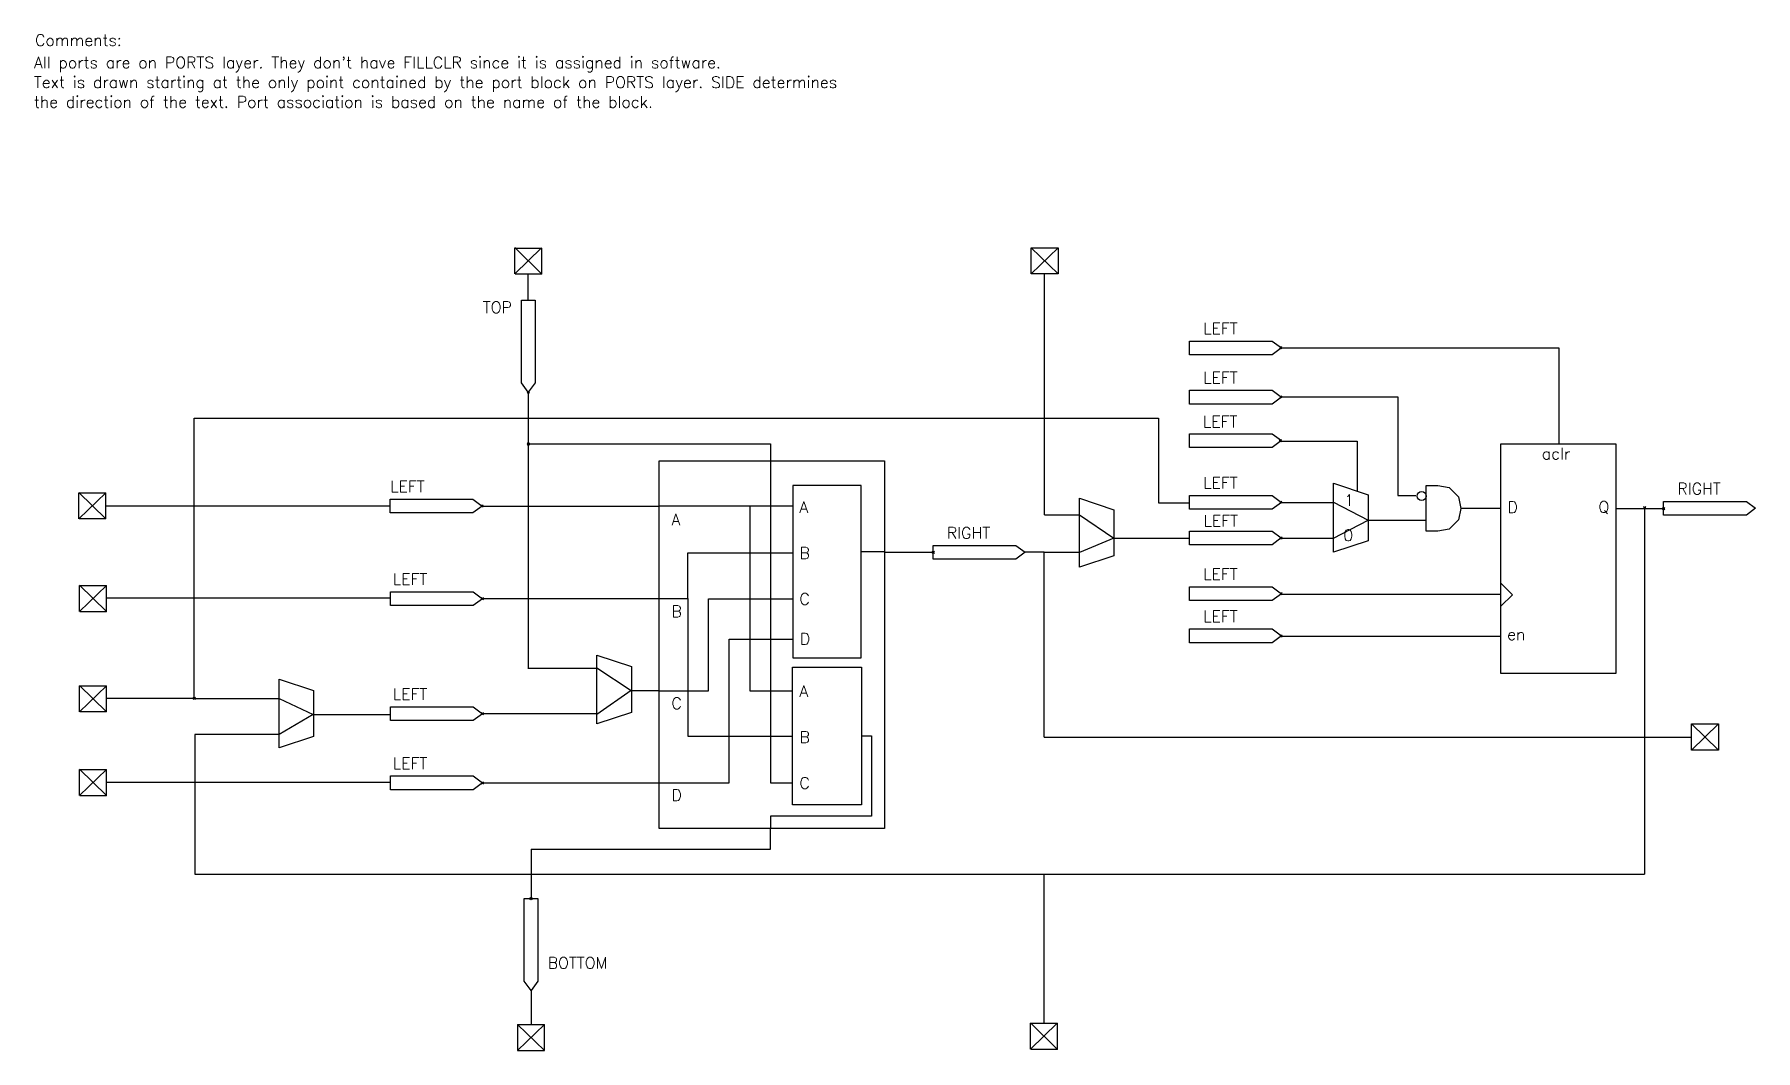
# Model space of a CAD drawing. Extents: x -14 to 1484, y -711 to 174.
import ezdxf

# ---------------------------------------------------------------- set-up
doc = ezdxf.new("R2010")
doc.units = 0
doc.header["$MEASUREMENT"] = 0
doc.header["$PDMODE"] = 35
doc.header["$PDSIZE"] = -2
for name, color, linetype in [('COMMENT', 254, 'CONTINUOUS'), ('DETAIL_HIGH', 101, 'CONTINUOUS'), ('DETAIL_MEDIUM', 182, 'CONTINUOUS'), ('PORTS', 188, 'CONTINUOUS')]:
    doc.layers.add(name, color=color, linetype=linetype)
doc.styles.add('SIMPLEX', font='simplex')
doc.styles.get("Standard").update_dxf_attribs({"font": 'txt.shx'})

# ---------------------------------------------------------------- blocks, each defined once
blk = doc.blocks.new('LE_CYCII_COMBOUT_WIRE_0')
at = {"layer": 'DETAIL_MEDIUM', "linetype": 'CONTINUOUS'}
blk.add_line((552.692039, -223.85961), (594.593341, -223.85961), dxfattribs=at)
blk = doc.blocks.new('LE_CYCII_POINT_2')
at = {"layer": 'DETAIL_MEDIUM', "linetype": 'CONTINUOUS'}
blk.add_point((1214.154008, -184.716521), dxfattribs=at)
blk = doc.blocks.new('LE_CYCII_REGOUT_WIRE_0')
at = {"layer": 'DETAIL_MEDIUM', "linetype": 'CONTINUOUS'}
blk.add_line((1189.082717, -185.279038), (1214.180263, -185.279038), dxfattribs=at)
blk = doc.blocks.new('LE_CYCII_REGOUT_WIRE_1')
at = {"layer": 'DETAIL_MEDIUM', "linetype": 'CONTINUOUS'}
blk.add_line((1214.180263, -185.279038), (1230.650528, -185.279038), dxfattribs=at)
blk = doc.blocks.new('LE_CYCII_REGISTER_INSIDES')
at = {"layer": 'DETAIL_HIGH'}
for s, p in [('aclr', (1124.676459, -142.540349)), ('D', (1094.830929, -189.162141)), ('Q', (1173.946106, -188.948126)), ('en', (1094.475676, -299.859414))]:
    blk.add_text(s, height=10, dxfattribs=at).set_placement(p)
blk = doc.blocks.new('LE_CYCII_REGISTER')
at = {"layer": 'DETAIL_MEDIUM'}
for p, q in [((1089.118362, -250.405523), (1099.118362, -260.405523)), ((1099.118362, -260.405523), (1089.118362, -270.405523))]:
    blk.add_line(p, q, dxfattribs=at)
blk.add_lwpolyline([(1089.118362, -129.032805), (1189.118362, -129.032805), (1189.118362, -329.032805), (1089.118362, -329.032805)], close=True, dxfattribs=at)
at = {"layer": 'DETAIL_HIGH'}
blk.add_blockref('LE_CYCII_REGISTER_INSIDES', (0, 0), dxfattribs=at)
blk = doc.blocks.new('LE_CYCII_ENABLE_PORT')
at = {"layer": 'PORTS', "linetype": 'CONTINUOUS'}
blk.add_lwpolyline([(897.980398, -296.178787), (889.980398, -302.178787), (817.980398, -302.178787), (817.980398, -290.178787), (889.980398, -290.178787), (897.980398, -296.178787)], close=True, dxfattribs=at)
blk.add_point((897.796604, -296.215419), dxfattribs=at)
at = {"layer": 'PORTS', "linetype": 'CONTINUOUS', "style": 'SIMPLEX'}
blk.add_attdef('SIDE', (829.980398, -284.178787), '', height=10, dxfattribs=at)
blk = doc.blocks.new('LE_CYCII_ENABLE_WIRE')
at = {"layer": 'DETAIL_MEDIUM', "linetype": 'CONTINUOUS'}
blk.add_line((897.327869, -296.439828), (1089.219524, -296.439828), dxfattribs=at)
blk = doc.blocks.new('LE_CYCII_CLOCK_PORT')
at = {"layer": 'PORTS', "linetype": 'CONTINUOUS'}
blk.add_lwpolyline([(897.980398, -259.578199), (889.980398, -265.578199), (817.980398, -265.578199), (817.980398, -253.578199), (889.980398, -253.578199), (897.980398, -259.578199)], close=True, dxfattribs=at)
blk.add_point((897.796604, -259.61483), dxfattribs=at)
at = {"layer": 'PORTS', "linetype": 'CONTINUOUS', "style": 'SIMPLEX'}
blk.add_attdef('SIDE', (829.980398, -247.578199), '', height=10, dxfattribs=at)
blk = doc.blocks.new('LE_CYCII_CLOCK_WIRE')
at = {"layer": 'DETAIL_MEDIUM', "linetype": 'CONTINUOUS'}
blk.add_line((897.327869, -259.83924), (1089.219524, -259.83924), dxfattribs=at)
blk = doc.blocks.new('LE_CYCII_DATAIN_WIRE')
at = {"layer": 'DETAIL_MEDIUM', "linetype": 'CONTINUOUS'}
blk.add_line((898.051444, -211.256193), (943.44452, -211.256193), dxfattribs=at)
blk = doc.blocks.new('LE_CYCII_SCLR_PORT')
at = {"layer": 'PORTS', "linetype": 'CONTINUOUS'}
blk.add_lwpolyline([(897.980398, -88.45705), (889.980398, -94.45705), (817.980398, -94.45705), (817.980398, -82.45705), (889.980398, -82.45705), (897.980398, -88.45705)], close=True, dxfattribs=at)
blk.add_point((897.535171, -88.114931), dxfattribs=at)
at = {"layer": 'PORTS', "linetype": 'CONTINUOUS', "style": 'SIMPLEX'}
blk.add_attdef('SIDE', (829.980398, -76.45705), '', height=10, dxfattribs=at)
blk = doc.blocks.new('LE_CYCII_SCLR_WIRE')
at = {"layer": 'DETAIL_MEDIUM', "linetype": 'CONTINUOUS'}
for p, q in [((897.433977, -88.214577), (999.392758, -88.214577)), ((999.392758, -88.214577), (999.392758, -173.964527)), ((999.392758, -173.964527), (1015.078724, -173.964527))]:
    blk.add_line(p, q, dxfattribs=at)
blk = doc.blocks.new('LE_CYCII_SCLR_NAND_GATE')
at = {"layer": 'DETAIL_MEDIUM', "linetype": 'CONTINUOUS'}
blk.add_line((1054.836561, -184.957445), (1089.345687, -184.957445), dxfattribs=at)
at = {"layer": 'DETAIL_MEDIUM'}
blk.add_lwpolyline([(1024.133618, -165.201899), (1034.133618, -165.201899), (1044.133618, -167.201899), (1052.133618, -175.201899), (1054.133618, -185.201899), (1052.133618, -195.201899), (1044.133618, -203.201899), (1034.133618, -205.201899), (1024.133618, -205.201899), (1024.133618, -165.201899)], close=True, dxfattribs=at)
at = {"layer": 'DETAIL_MEDIUM', "linetype": 'CONTINUOUS'}
blk.add_circle((1020.091429, -174.477579), 3.90254, dxfattribs=at)
blk = doc.blocks.new('LE_CYCII_ACLR_PORT')
at = {"layer": 'PORTS', "linetype": 'CONTINUOUS'}
blk.add_lwpolyline([(897.980398, -45.582075), (889.980398, -51.582075), (817.980398, -51.582075), (817.980398, -39.582075), (889.980398, -39.582075), (897.980398, -45.582075)], close=True, dxfattribs=at)
blk.add_point((897.535171, -45.239957), dxfattribs=at)
at = {"layer": 'PORTS', "linetype": 'CONTINUOUS', "style": 'SIMPLEX'}
blk.add_attdef('SIDE', (829.980398, -33.582075), '', height=10, dxfattribs=at)
blk = doc.blocks.new('LE_CYCII_ACLR_WIRE')
at = {"layer": 'DETAIL_MEDIUM', "linetype": 'CONTINUOUS'}
for p, q in [((897.834823, -45.364197), (1139.398705, -45.364197)), ((1139.398705, -45.364197), (1139.398705, -129.022684))]:
    blk.add_line(p, q, dxfattribs=at)
blk = doc.blocks.new('LE_CYCII_DATAC_MUX')
at = {"layer": 'DETAIL_MEDIUM', "linetype": 'CONTINUOUS'}
blk.add_line((55.531957, -364.76673), (122.458747, -364.76673), dxfattribs=at)
at = {"layer": 'DETAIL_MEDIUM'}
blk.add_lwpolyline([(25.7754, -333.819754), (55.7754, -343.819754), (55.7754, -383.819754), (25.7754, -393.819754), (25.7754, -333.819754)], close=True, dxfattribs=at)
blk = doc.blocks.new('LE_CYCII_DATAC_MUX_SEL_DATAC')
at = {"layer": 'DETAIL_MEDIUM', "linetype": 'CONTINUOUS'}
blk.add_line((25.728621, -350.64936), (55.531957, -364.76673), dxfattribs=at)
blk = doc.blocks.new('LE_CYCII_DATAC_MUX_SEL_QFBK')
at = {"layer": 'DETAIL_MEDIUM', "linetype": 'CONTINUOUS'}
blk.add_line((55.531957, -364.76673), (25.728621, -382.021293), dxfattribs=at)
blk = doc.blocks.new('LE_CYCII_CIN_DATAC_MUX_SEL_CIN')
at = {"layer": 'DETAIL_MEDIUM', "linetype": 'CONTINUOUS'}
blk.add_line((302.330753, -324.01138), (332.134089, -343.880271), dxfattribs=at)
blk = doc.blocks.new('LE_CYCII_CIN_DATAC_MUX_SEL_C')
at = {"layer": 'DETAIL_MEDIUM', "linetype": 'CONTINUOUS'}
blk.add_line((332.134089, -343.880271), (302.330753, -364.794892), dxfattribs=at)
blk = doc.blocks.new('LE_CYCII_REGCASC_MUX')
at = {"layer": 'DETAIL_MEDIUM', "linetype": 'CONTINUOUS'}
blk.add_line((752.155722, -211.226112), (818.036781, -211.226112), dxfattribs=at)
at = {"layer": 'DETAIL_MEDIUM'}
blk.add_lwpolyline([(722.232307, -176.437225), (752.232307, -186.437225), (752.232307, -226.437225), (722.232307, -236.437225), (722.232307, -176.437225)], close=True, dxfattribs=at)
blk = doc.blocks.new('LE_CYCII_REGCASC_MUX_SEL_CASC')
at = {"layer": 'DETAIL_MEDIUM', "linetype": 'CONTINUOUS'}
blk.add_line((722.352386, -190.834356), (752.155722, -211.226112), dxfattribs=at)
blk = doc.blocks.new('LE_CYCII_REGCASC_MUX_SEL_COMB')
at = {"layer": 'DETAIL_MEDIUM', "linetype": 'CONTINUOUS'}
blk.add_line((752.155722, -211.226112), (722.352386, -223.513453), dxfattribs=at)
blk = doc.blocks.new('LE_CYCII_SLOAD_MUX_TEXT')
at = {"layer": 'DETAIL_HIGH', "linetype": 'CONTINUOUS'}
for s, p in [('1', (952.561744, -183.064291)), ('0', (951.886003, -213.588473))]:
    blk.add_text(s, height=10, dxfattribs=at).set_placement(p)
blk = doc.blocks.new('LE_CYCII_SLOAD_MUX')
at = {"layer": 'DETAIL_MEDIUM', "linetype": 'CONTINUOUS'}
blk.add_line((973.469657, -195.379614), (1024.133618, -195.379614), dxfattribs=at)
blk.add_lwpolyline([(943.469657, -163.422404), (973.469657, -173.422404), (973.469657, -213.422404), (943.469657, -223.422404), (943.469657, -163.422404)], close=True, dxfattribs=at)
at = {"layer": 'DETAIL_HIGH', "linetype": 'CONTINUOUS'}
blk.add_blockref('LE_CYCII_SLOAD_MUX_TEXT', (0, 0), dxfattribs=at)
blk = doc.blocks.new('LE_CYCII_SLOAD_WIRE')
at = {"layer": 'DETAIL_MEDIUM', "linetype": 'CONTINUOUS'}
for p, q in [((896.655634, -126.757937), (963.872306, -126.757937)), ((963.872306, -126.757937), (963.900275, -170.23261))]:
    blk.add_line(p, q, dxfattribs=at)
blk = doc.blocks.new('LE_CYCII_REGOUT_PORT')
at = {"layer": 'PORTS', "linetype": 'CONTINUOUS'}
blk.add_lwpolyline([(1484.25899, -239.053412), (1476.25899, -245.053412), (1404.25899, -245.053412), (1404.25899, -233.053412), (1476.25899, -233.053412), (1484.25899, -239.053412)], close=True, dxfattribs=at)
blk.add_point((1404.25899, -239.470411), dxfattribs=at)
at = {"layer": 'PORTS', "linetype": 'CONTINUOUS', "style": 'SIMPLEX'}
blk.add_attdef('SIDE', (1416.25899, -227.053412), '', height=10, dxfattribs=at)
blk = doc.blocks.new('LE_CYCII_CIN_DATAC_MUX')
at = {"layer": 'DETAIL_MEDIUM', "linetype": 'CONTINUOUS'}
blk.add_line((505.981102, -397.732297), (530.301075, -397.732297), dxfattribs=at)
at = {"layer": 'DETAIL_MEDIUM'}
blk.add_lwpolyline([(475.962635, -366.831565), (505.962635, -376.831565), (505.962635, -416.831565), (475.962635, -426.831565), (475.962635, -366.831565)], close=True, dxfattribs=at)
blk = doc.blocks.new('LE_CYCII_POINT_1')
at = {"layer": 'DETAIL_MEDIUM', "linetype": 'CONTINUOUS'}
blk.add_point((416.238222, -183.006426), dxfattribs=at)
blk = doc.blocks.new('LE_CYCII_CIN_WIRE_1')
at = {"layer": 'DETAIL_MEDIUM', "linetype": 'CONTINUOUS'}
for p, q in [((416.238222, -183.006426), (416.238222, -378.180728)), ((415.911538, -378.180728), (475.916322, -378.180728))]:
    blk.add_line(p, q, dxfattribs=at)
blk = doc.blocks.new('LE_CYCII_LUT_INSIDES_DATAC_1')
at = {"layer": 'DETAIL_HIGH', "linetype": 'CONTINUOUS'}
for p, q in [((416.238222, -183.006426), (627.002342, -183.006426)), ((627.002342, -183.006426), (627.002342, -478)), ((627.002342, -478), (646.238222, -478))]:
    blk.add_line(p, q, dxfattribs=at)
blk = doc.blocks.new('LE_CYCII_LUT_INSIDES_DATAA_1')
at = {"layer": 'DETAIL_HIGH', "linetype": 'CONTINUOUS'}
blk.add_line((609.005525, -237.066326), (646.376591, -237.066326), dxfattribs=at)
blk = doc.blocks.new('LE_CYCII_LUT_INSIDES_DATAA_2')
at = {"layer": 'DETAIL_HIGH', "linetype": 'CONTINUOUS'}
for p, q in [((609.005525, -237.066326), (609.005525, -398.003073)), ((609.005525, -398.003073), (646.238952, -398.003073))]:
    blk.add_line(p, q, dxfattribs=at)
blk = doc.blocks.new('LE_CYCII_SUM_LUT')
at = {"layer": 'DETAIL_HIGH'}
blk.add_line((706.238222, -276.816143), (726.238222, -276.816143), dxfattribs=at)
blk.add_lwpolyline([(646.376591, -219.265165), (646.376591, -369.232683), (705.959645, -369.232683), (705.959645, -219.265165), (646.376591, -219.265165)], close=True, dxfattribs=at)
at = {"layer": 'DETAIL_HIGH', "linetype": 'CONTINUOUS', "style": 'SIMPLEX'}
for s, p in [('A', (652.238222, -243.068618)), ('B', (652.238222, -283.068618)), ('C', (652.238222, -323.068618)), ('D', (652.523855, -357.744393))]:
    blk.add_text(s, height=10, dxfattribs=at).set_placement(p)
blk = doc.blocks.new('LE_CYCII_CARRY_LUT')
at = {"layer": 'DETAIL_HIGH', "linetype": 'CONTINUOUS'}
for p, q in [((706.238222, -437.330058), (715.025575, -437.330058)), ((715.025575, -437.330058), (715.025575, -507.000005)), ((627, -507.000005), (627, -517.83494)), ((715.025575, -507.000005), (627, -507.000005))]:
    blk.add_line(p, q, dxfattribs=at)
at = {"layer": 'DETAIL_HIGH'}
blk.add_lwpolyline([(646.238222, -377.330058), (706.238222, -377.330058), (706.238222, -497.330058), (646.238222, -497.330058)], close=True, dxfattribs=at)
at = {"layer": 'DETAIL_HIGH', "linetype": 'CONTINUOUS', "style": 'SIMPLEX'}
for s, p in [('A', (652.238222, -403.330058)), ('B', (652.238222, -443.330058)), ('C', (652.238222, -483.330058))]:
    blk.add_text(s, height=10, dxfattribs=at).set_placement(p)
blk = doc.blocks.new('LE_CYCII_LUT_INSIDES_DATAB_2')
at = {"layer": 'DETAIL_HIGH', "linetype": 'CONTINUOUS'}
for p, q in [((555.003064, -317.609892), (555.003064, -437.601243)), ((555.003064, -437.601243), (646.238625, -437.601243))]:
    blk.add_line(p, q, dxfattribs=at)
blk = doc.blocks.new('LE_CYCII_LUT_INSIDES_DATAD_0')
at = {"layer": 'DETAIL_HIGH', "linetype": 'CONTINUOUS'}
for p, q in [((591.008588, -352.984141), (646.377126, -352.984141)), ((591.008588, -478.020835), (591.008588, -352.984141)), ((530.334612, -478.020835), (591.008588, -478.020835))]:
    blk.add_line(p, q, dxfattribs=at)
blk = doc.blocks.new('LE_CYCII_LUT_INSIDES_DATAC_0')
at = {"layer": 'DETAIL_HIGH', "linetype": 'CONTINUOUS'}
for p, q in [((573.000041, -397.940713), (573.000041, -317.993745)), ((573.000041, -317.993745), (646.376628, -317.993745)), ((530.368302, -397.940713), (573.000041, -397.940713))]:
    blk.add_line(p, q, dxfattribs=at)
blk = doc.blocks.new('LE_CYCII_LUT_INSIDES_DATAB_1')
at = {"layer": 'DETAIL_HIGH', "linetype": 'CONTINUOUS'}
for p, q in [((555.003064, -317.609892), (555.003064, -277.886786)), ((555.003064, -277.886786), (646.00007, -277.886786))]:
    blk.add_line(p, q, dxfattribs=at)
blk = doc.blocks.new('LE_CYCII_LUT_INSIDES_DATAA_0')
at = {"layer": 'DETAIL_HIGH', "linetype": 'CONTINUOUS'}
blk.add_line((530.111214, -237.066326), (609.005525, -237.066326), dxfattribs=at)
blk = doc.blocks.new('LE_CYCII_LUT_INSIDES_DATAB_0')
at = {"layer": 'DETAIL_HIGH', "linetype": 'CONTINUOUS'}
blk.add_line((530.165768, -317.609892), (555.003064, -317.609892), dxfattribs=at)
blk = doc.blocks.new('LE_CYCII_LUT_INSIDES')
at = {"layer": 'DETAIL_HIGH', "linetype": 'CONTINUOUS'}
for name in ['LE_CYCII_LUT_INSIDES_DATAC_1', 'LE_CYCII_SUM_LUT', 'LE_CYCII_LUT_INSIDES_DATAA_0', 'LE_CYCII_LUT_INSIDES_DATAA_1', 'LE_CYCII_LUT_INSIDES_DATAA_2', 'LE_CYCII_LUT_INSIDES_DATAB_1', 'LE_CYCII_LUT_INSIDES_DATAB_0', 'LE_CYCII_LUT_INSIDES_DATAC_0', 'LE_CYCII_LUT_INSIDES_DATAB_2', 'LE_CYCII_LUT_INSIDES_DATAD_0', 'LE_CYCII_CARRY_LUT']:
    blk.add_blockref(name, (0, 0), dxfattribs=at)
blk = doc.blocks.new('LE_CYCII_LUT')
at = {"layer": 'DETAIL_MEDIUM'}
blk.add_lwpolyline([(530.236888, -197.85294), (726.238222, -197.85294), (726.238222, -517.85294), (530.236888, -517.85294)], close=True, dxfattribs=at)
at = {"layer": 'DETAIL_HIGH', "linetype": 'CONTINUOUS'}
blk.add_blockref('LE_CYCII_LUT_INSIDES', (0, 0), dxfattribs=at)
at = {"layer": 'DETAIL_HIGH', "linetype": 'CONTINUOUS', "style": 'SIMPLEX'}
for s, p in [('A', (540.857612, -253.85294)), ('B', (540.857612, -333.85294)), ('C', (540.857612, -413.85294)), ('D', (540.857612, -493.85294))]:
    blk.add_text(s, height=10, dxfattribs=at).set_placement(p)
blk = doc.blocks.new('LE_CYCII_DATAC_WIRE_0')
at = {"layer": 'DETAIL_MEDIUM', "linetype": 'CONTINUOUS'}
for p, q in [((25.717945, -393.386544), (49.069192, -416.301318)), ((25.717945, -416.301318), (25.717945, -393.60478)), ((25.717945, -416.301318), (49.069192, -393.60478)), ((26.051947, -393.71512), (49.184957, -393.71512)), ((49.184957, -405.063389), (49.184957, -393.71512)), ((49.184957, -416.411658), (26.051947, -416.411658)), ((125.905811, -404.647606), (49.18383, -404.647606)), ((49.184957, -416.411658), (49.184957, -405.063389))]:
    blk.add_line(p, q, dxfattribs=at)
blk = doc.blocks.new('LE_CYCII_QFBK_WIRE')
at = {"layer": 'DETAIL_MEDIUM', "linetype": 'CONTINUOUS'}
for p, q in [((126.034845, -435.954217), (126.034845, -557.544828)), ((198.489179, -435.954217), (126.034845, -435.954217)), ((126.034845, -557.544828), (864.947706, -557.544828))]:
    blk.add_line(p, q, dxfattribs=at)
blk = doc.blocks.new('LE_CYCII_DATAC_WIRE_2')
at = {"layer": 'DETAIL_MEDIUM', "linetype": 'CONTINUOUS'}
blk.add_line((376.238222, -417.85294), (475.922114, -417.85294), dxfattribs=at)
blk = doc.blocks.new('LE_CYCII_QFBK_OR_CASCOUT_WIRE')
at = {"layer": 'DETAIL_MEDIUM', "linetype": 'CONTINUOUS'}
for p, q in [((1387.862836, -557.711335), (1387.862836, -239.286218)), ((864.947706, -557.544828), (1387.452122, -557.544828))]:
    blk.add_line(p, q, dxfattribs=at)
blk = doc.blocks.new('LE_CYCII_DATAC_PORT')
at = {"layer": 'PORTS', "linetype": 'CONTINUOUS'}
blk.add_lwpolyline([(376.238222, -417.983702), (368.238222, -423.983702), (296.238222, -423.983702), (296.238222, -411.983702), (368.238222, -411.983702), (376.238222, -417.983702)], close=True, dxfattribs=at)
blk.add_point((376.238222, -417.983702), dxfattribs=at)
at = {"layer": 'PORTS', "linetype": 'CONTINUOUS', "style": 'SIMPLEX'}
blk.add_attdef('SIDE', (298.238222, -405.983702), '', height=10, dxfattribs=at)
blk = doc.blocks.new('LE_CYCII_REG_CASC_OUT_WIRE')
at = {"layer": 'DETAIL_MEDIUM', "linetype": 'CONTINUOUS'}
for p, q in [((864.947706, -557.544828), (864.947706, -687.476342)), ((853.194186, -687.147766), (876.545432, -710.062541)), ((853.194186, -710.062541), (853.194186, -687.366002)), ((853.194186, -710.062541), (876.545432, -687.366002)), ((853.528187, -687.476342), (876.661198, -687.476342)), ((876.661198, -698.824611), (876.661198, -687.476342)), ((876.661198, -710.172881), (876.661198, -698.824611)), ((876.661198, -710.172881), (853.528187, -710.172881))]:
    blk.add_line(p, q, dxfattribs=at)
blk = doc.blocks.new('LE_CYCII_COUT_PORT')
at = {"layer": 'PORTS', "linetype": 'CONTINUOUS'}
blk.add_lwpolyline([(418.577113, -658.909318), (412.577113, -650.909318), (412.577113, -578.909318), (424.577113, -578.909318), (424.577113, -650.909318), (418.577113, -658.909318)], close=True, dxfattribs=at)
blk.add_point((418.513636, -578.909318), dxfattribs=at)
at = {"layer": 'PORTS', "linetype": 'CONTINUOUS', "style": 'SIMPLEX'}
blk.add_attdef('SIDE', (433.178071, -639.865935), '', height=10, dxfattribs=at)
blk = doc.blocks.new('LE_CYCII_COUT_WIRE')
at = {"layer": 'DETAIL_MEDIUM', "linetype": 'CONTINUOUS'}
for p, q in [((627, -536), (627, -517.83494)), ((418.794311, -536), (418.794311, -578.874975)), ((418.794311, -536), (627, -536)), ((418.577113, -658.909318), (418.577113, -688.482788)), ((406.733217, -688.482788), (430.200229, -688.482788)), ((406.733217, -688.482788), (406.733217, -711.240686)), ((430.221494, -711.240686), (406.733217, -688.482788)), ((430.200229, -688.482788), (406.733217, -711.240686)), ((430.221494, -711.240686), (430.221494, -688.482788)), ((406.733217, -711.240686), (430.221494, -711.240686))]:
    blk.add_line(p, q, dxfattribs=at)
blk = doc.blocks.new('LE_CYCII_SDATA_PORT')
at = {"layer": 'PORTS', "linetype": 'CONTINUOUS'}
blk.add_lwpolyline([(1071.571759, -233.93542), (1063.571759, -239.93542), (991.571759, -239.93542), (991.571759, -227.93542), (1063.571759, -227.93542), (1071.571759, -233.93542)], close=True, dxfattribs=at)
blk.add_point((1071.126532, -233.764662), dxfattribs=at)
at = {"layer": 'PORTS', "linetype": 'CONTINUOUS', "style": 'SIMPLEX'}
blk.add_attdef('SIDE', (1003.571759, -221.93542), '', height=10, dxfattribs=at)
blk = doc.blocks.new('LE_CYCII_SLOAD_MUX_SEL_SDATA')
at = {"layer": 'DETAIL_MEDIUM', "linetype": 'CONTINUOUS'}
blk.add_line((1117.061018, -233.888128), (1147.061018, -249.292032), dxfattribs=at)
blk = doc.blocks.new('LE_CYCII_SLOAD_MUX_SEL_DATAIN')
at = {"layer": 'DETAIL_MEDIUM', "linetype": 'CONTINUOUS'}
blk.add_line((1117.061018, -265.181649), (1147.042832, -249.282694), dxfattribs=at)
blk = doc.blocks.new('LE_CYCII_SDATA_WIRE')
at = {"layer": 'DETAIL_MEDIUM', "linetype": 'CONTINUOUS'}
blk.add_line((1071.566585, -233.9393), (1117.061018, -233.948045), dxfattribs=at)
blk = doc.blocks.new('LE_CYCII_DATAA_PORT')
at = {"layer": 'PORTS', "linetype": 'CONTINUOUS'}
blk.add_lwpolyline([(375.998471, -237.136489), (367.998471, -243.136489), (295.998471, -243.136489), (295.998471, -231.136489), (367.998471, -231.136489), (375.998471, -237.136489)], close=True, dxfattribs=at)
blk.add_point((375.998471, -237.136489), dxfattribs=at)
at = {"layer": 'PORTS', "linetype": 'CONTINUOUS', "style": 'SIMPLEX'}
blk.add_attdef('SIDE', (295.998471, -225.136489), '', height=10, dxfattribs=at)
blk = doc.blocks.new('LE_CYCII_DATAB_PORT')
at = {"layer": 'PORTS', "linetype": 'CONTINUOUS'}
blk.add_lwpolyline([(376.238222, -317.85294), (368.238222, -323.85294), (296.238222, -323.85294), (296.238222, -311.85294), (368.238222, -311.85294), (376.238222, -317.85294)], close=True, dxfattribs=at)
blk.add_point((376.238222, -317.85294), dxfattribs=at)
at = {"layer": 'PORTS', "linetype": 'CONTINUOUS', "style": 'SIMPLEX'}
blk.add_attdef('SIDE', (298.238222, -305.85294), '', height=10, dxfattribs=at)
blk = doc.blocks.new('LE_CYCII_DATAB_WIRE')
at = {"layer": 'DETAIL_MEDIUM', "linetype": 'CONTINUOUS'}
for p, q in [((25.717945, -306.107805), (49.069192, -329.022579)), ((25.717945, -329.022579), (25.717945, -306.326041)), ((25.717945, -329.022579), (49.069192, -306.326041)), ((26.051947, -306.436381), (49.184957, -306.436381)), ((49.184957, -317.78465), (49.184957, -306.436381)), ((49.184957, -329.132919), (26.051947, -329.132919)), ((296.238222, -317.456666), (49.184957, -317.456666)), ((49.184957, -329.132919), (49.184957, -317.78465)), ((375.877769, -317.609892), (530.165768, -317.609892))]:
    blk.add_line(p, q, dxfattribs=at)
blk = doc.blocks.new('LE_CYCII_DATAD_PORT')
at = {"layer": 'PORTS', "linetype": 'CONTINUOUS'}
blk.add_lwpolyline([(376.238222, -478.146939), (368.238222, -484.146939), (296.238222, -484.146939), (296.238222, -472.146939), (368.238222, -472.146939), (376.238222, -478.146939)], close=True, dxfattribs=at)
blk.add_point((376.238222, -478.146939), dxfattribs=at)
at = {"layer": 'PORTS', "linetype": 'CONTINUOUS', "style": 'SIMPLEX'}
blk.add_attdef('SIDE', (298.238222, -466.146939), '', height=10, dxfattribs=at)
blk = doc.blocks.new('LE_CYCII_DATAD_WIRE')
at = {"layer": 'DETAIL_MEDIUM', "linetype": 'CONTINUOUS'}
for p, q in [((25.717945, -466.292989), (49.069192, -489.207763)), ((25.717945, -489.207763), (25.717945, -466.511225)), ((25.717945, -489.207763), (49.069192, -466.511225)), ((26.051947, -466.621565), (49.184957, -466.621565)), ((49.184957, -477.969834), (49.184957, -466.621565)), ((49.184957, -489.318103), (49.184957, -477.969834)), ((296.223321, -477.969834), (49.616702, -477.969834)), ((376.569623, -478.020835), (530.334612, -478.020835)), ((49.184957, -489.318103), (26.051947, -489.318103))]:
    blk.add_line(p, q, dxfattribs=at)
blk = doc.blocks.new('LE_CYCII_CIN_PORT')
at = {"layer": 'PORTS', "linetype": 'CONTINUOUS'}
blk.add_lwpolyline([(416.238222, -137.85294), (410.238222, -129.85294), (410.238222, -57.85294), (422.238222, -57.85294), (422.238222, -129.85294), (416.238222, -137.85294)], close=True, dxfattribs=at)
blk.add_point((416.238222, -137.85294), dxfattribs=at)
at = {"layer": 'PORTS', "linetype": 'CONTINUOUS', "style": 'SIMPLEX'}
blk.add_attdef('SIDE', (376.637918, -69.102511), '', height=10, dxfattribs=at)
blk = doc.blocks.new('LE_CYCII_DATAA_WIRE')
at = {"layer": 'DETAIL_MEDIUM', "linetype": 'CONTINUOUS'}
for p, q in [((25.129947, -225.360505), (48.481194, -248.275279)), ((25.129947, -248.275279), (25.129947, -225.578741)), ((25.129947, -248.275279), (48.481194, -225.578741)), ((25.463949, -225.689081), (48.596959, -225.689081)), ((48.596959, -237.03735), (48.596959, -225.689081)), ((48.596959, -248.385619), (48.596959, -237.03735)), ((296.238222, -237.136489), (48.596959, -237.136489)), ((376.238222, -237.136489), (530.111214, -237.136489)), ((48.596959, -248.385619), (25.463949, -248.385619))]:
    blk.add_line(p, q, dxfattribs=at)
blk = doc.blocks.new('LE_CYCII_CIN_WIRE')
at = {"layer": 'DETAIL_MEDIUM', "linetype": 'CONTINUOUS'}
for p, q in [((404.409741, -12.148051), (427.760988, -35.062825)), ((404.409741, -35.062825), (404.409741, -12.366287)), ((404.409741, -35.062825), (427.760988, -12.366287)), ((404.743743, -12.476627), (427.876753, -12.476627)), ((427.876753, -23.824896), (427.876753, -12.476627)), ((427.876753, -35.173165), (427.876753, -23.824896)), ((427.876753, -35.173165), (404.743743, -35.173165)), ((416.238222, -57.85294), (416.238222, -35.354868)), ((416.238222, -137.85294), (416.238222, -183.006426))]:
    blk.add_line(p, q, dxfattribs=at)
blk = doc.blocks.new('LE_CYCII_DATAIN_PORT')
at = {"layer": 'PORTS', "linetype": 'CONTINUOUS'}
blk.add_lwpolyline([(1071.548529, -264.915313), (1063.548529, -270.915313), (991.548529, -270.915313), (991.548529, -258.915313), (1063.548529, -258.915313), (1071.548529, -264.915313)], close=True, dxfattribs=at)
blk.add_point((1071.364735, -264.951945), dxfattribs=at)
at = {"layer": 'PORTS', "linetype": 'CONTINUOUS', "style": 'SIMPLEX'}
blk.add_attdef('SIDE', (1003.813389, -255.034194), '', height=10, dxfattribs=at)
blk = doc.blocks.new('LE_CYCII_DATAC_TO_SDATA_WIRE')
at = {"layer": 'DETAIL_MEDIUM', "linetype": 'CONTINUOUS'}
for p, q in [((125.469339, -160.696955), (964.681535, -160.696955)), ((125.469339, -404.647606), (125.469339, -160.696955)), ((964.681535, -160.696955), (964.681535, -234.332678)), ((964.681535, -234.332678), (991.571759, -234.332678))]:
    blk.add_line(p, q, dxfattribs=at)
blk = doc.blocks.new('LE_CYCII_SLOAD_PORT')
at = {"layer": 'PORTS', "linetype": 'CONTINUOUS'}
blk.add_lwpolyline([(1071.571759, -180.183368), (1063.571759, -186.183368), (991.571759, -186.183368), (991.571759, -174.183368), (1063.571759, -174.183368), (1071.571759, -180.183368)], close=True, dxfattribs=at)
blk.add_point((1070.603667, -180.102683), dxfattribs=at)
at = {"layer": 'PORTS', "linetype": 'CONTINUOUS', "style": 'SIMPLEX'}
blk.add_attdef('SIDE', (1003.330129, -168.713088), '', height=10, dxfattribs=at)
blk = doc.blocks.new('LE_CYCII_COMBOUT_PORT')
at = {"layer": 'PORTS', "linetype": 'CONTINUOUS'}
blk.add_lwpolyline([(848.597034, -276.838725), (840.597034, -282.838725), (768.597034, -282.838725), (768.597034, -270.838725), (840.597034, -270.838725), (848.597034, -276.838725)], close=True, dxfattribs=at)
blk.add_point((768.597034, -276.938613), dxfattribs=at)
at = {"layer": 'PORTS', "linetype": 'CONTINUOUS', "style": 'SIMPLEX'}
blk.add_attdef('SIDE', (780.464604, -264.971155), '', height=10, dxfattribs=at)
blk = doc.blocks.new('LE_CYCII_COMBOUT_WIRE_2')
at = {"layer": 'DETAIL_MEDIUM', "linetype": 'CONTINUOUS'}
for p, q in [((865.268392, -438.250241), (865.268392, -277.381132)), ((1428.545161, -426.833503), (1451.852858, -426.833503)), ((1428.545161, -449.61148), (1428.545161, -426.833503)), ((1428.545161, -426.833503), (1451.852858, -449.61148)), ((1428.545161, -449.61148), (1451.852858, -426.833503)), ((1451.852858, -426.833503), (1451.852858, -449.61148)), ((865.268392, -438.250241), (1427.972167, -438.250241)), ((1451.852858, -449.61148), (1428.545161, -449.61148))]:
    blk.add_line(p, q, dxfattribs=at)
blk = doc.blocks.new('LE_CYCII_REG_CASC_IN_WIRE')
at = {"layer": 'DETAIL_MEDIUM', "linetype": 'CONTINUOUS'}
for p, q in [((853.915182, -12.230454), (877.222879, -12.230454)), ((853.915182, -35.008431), (853.915182, -12.230454)), ((853.915182, -12.230454), (877.222879, -35.008431)), ((853.915182, -35.008431), (877.222879, -12.230454)), ((877.222879, -12.230454), (877.222879, -35.008431)), ((877.222879, -35.008431), (853.915182, -35.008431)), ((865.408776, -244.822827), (865.408776, -35.008431)), ((865.408776, -244.822827), (895.088864, -244.822827))]:
    blk.add_line(p, q, dxfattribs=at)
blk = doc.blocks.new('LE_CYCII_DATAC_WIRE_1')
at = {"layer": 'DETAIL_MEDIUM', "linetype": 'CONTINUOUS'}
blk.add_line((125.469339, -404.647606), (199.319982, -404.647606), dxfattribs=at)
blk = doc.blocks.new('LE_CYCII_POINT_0')
at = {"layer": 'DETAIL_MEDIUM', "linetype": 'CONTINUOUS'}
blk.add_point((125.469339, -404.647606), dxfattribs=at)
blk = doc.blocks.new('LE_CYCII_COMBOUT_WIRE_3')
at = {"layer": 'DETAIL_MEDIUM', "linetype": 'CONTINUOUS'}
blk.add_line((865.268392, -277.381132), (895.943747, -277.381132), dxfattribs=at)
blk = doc.blocks.new('LE_CYCII_COMBOUT_WIRE_1')
at = {"layer": 'DETAIL_MEDIUM', "linetype": 'CONTINUOUS'}
blk.add_line((865.268392, -277.381132), (848.602413, -277.381132), dxfattribs=at)
blk = doc.blocks.new('LE_CYCII')
at = {"layer": 'DETAIL_MEDIUM', "linetype": 'CONTINUOUS'}
for name, p in [('LE_CYCII_CIN_WIRE', (0, 0)), ('LE_CYCII_REG_CASC_IN_WIRE', (0, 0)), ('LE_CYCII_ACLR_WIRE', (173.591361, -53.926433)), ('LE_CYCII_SCLR_WIRE', (173.591361, -53.926433)), ('LE_CYCII_DATAC_TO_SDATA_WIRE', (0, 0)), ('LE_CYCII_CIN_WIRE_1', (0, 0)), ('LE_CYCII_POINT_1', (0, 0)), ('LE_CYCII_LUT', (0, 0)), ('LE_CYCII_SLOAD_WIRE', (173.591361, -53.926433)), ('LE_CYCII_SLOAD_MUX', (173.591361, -53.926433)), ('LE_CYCII_SCLR_NAND_GATE', (173.591361, -53.926433)), ('LE_CYCII_DATAA_WIRE', (0, 0)), ('LE_CYCII_QFBK_OR_CASCOUT_WIRE', (0, 0)), ('LE_CYCII_REGCASC_MUX', (173.591361, -53.926433)), ('LE_CYCII_SDATA_WIRE', (0, 0)), ('LE_CYCII_SLOAD_MUX_SEL_SDATA', (0, 0)), ('LE_CYCII_REGOUT_WIRE_0', (173.591361, -53.926433)), ('LE_CYCII_POINT_2', (173.591361, -53.926433)), ('LE_CYCII_REGOUT_WIRE_1', (173.591361, -53.926433)), ('LE_CYCII_REGCASC_MUX_SEL_CASC', (173.591361, -53.926433)), ('LE_CYCII_SLOAD_MUX_SEL_DATAIN', (0, 0)), ('LE_CYCII_REGCASC_MUX_SEL_COMB', (173.591361, -53.926433)), ('LE_CYCII_DATAIN_WIRE', (173.591361, -53.926433)), ('LE_CYCII_COMBOUT_WIRE_0', (173.591361, -53.506987)), ('LE_CYCII_COMBOUT_WIRE_1', (0, 0)), ('LE_CYCII_COMBOUT_WIRE_2', (0, 0)), ('LE_CYCII_COMBOUT_WIRE_3', (0, 0)), ('LE_CYCII_DATAB_WIRE', (0, 0)), ('LE_CYCII_CLOCK_WIRE', (173.591361, -53.926433)), ('LE_CYCII_ENABLE_WIRE', (173.591361, -53.926433)), ('LE_CYCII_CIN_DATAC_MUX', (0, 0)), ('LE_CYCII_DATAC_MUX', (173.591361, -53.926433)), ('LE_CYCII_CIN_DATAC_MUX_SEL_CIN', (173.591361, -53.926433)), ('LE_CYCII_DATAC_WIRE_0', (0, 0)), ('LE_CYCII_CIN_DATAC_MUX_SEL_C', (173.591361, -53.926433)), ('LE_CYCII_DATAC_WIRE_1', (0, 0)), ('LE_CYCII_POINT_0', (0, 0)), ('LE_CYCII_DATAC_MUX_SEL_DATAC', (173.591361, -53.926433)), ('LE_CYCII_DATAC_MUX_SEL_QFBK', (173.591361, -53.926433)), ('LE_CYCII_DATAC_WIRE_2', (0, 0)), ('LE_CYCII_QFBK_WIRE', (0, 0)), ('LE_CYCII_DATAD_WIRE', (0, 0)), ('LE_CYCII_COUT_WIRE', (0, 0)), ('LE_CYCII_REG_CASC_OUT_WIRE', (0, 0))]:
    blk.add_blockref(name, p, dxfattribs=at)
at = {"layer": 'DETAIL_MEDIUM'}
blk.add_blockref('LE_CYCII_REGISTER', (173.591361, -53.926433), dxfattribs=at)
at = {"layer": 'PORTS', "linetype": 'CONTINUOUS'}
for name, p, values in [('LE_CYCII_CIN_PORT', (0, 0), {'SIDE': 'TOP'}), ('LE_CYCII_ACLR_PORT', (173.591361, -53.926433), {'SIDE': 'LEFT'}), ('LE_CYCII_SCLR_PORT', (173.591361, -53.926433), {'SIDE': 'LEFT'}), ('LE_CYCII_SLOAD_PORT', (0, 0), {'SIDE': 'LEFT'}), ('LE_CYCII_DATAA_PORT', (0, 0), {'SIDE': 'LEFT'}), ('LE_CYCII_SDATA_PORT', (0, 0), {'SIDE': 'LEFT'}), ('LE_CYCII_REGOUT_PORT', (0, 0), {'SIDE': 'RIGHT'}), ('LE_CYCII_DATAIN_PORT', (0, 0), {'SIDE': 'LEFT'}), ('LE_CYCII_COMBOUT_PORT', (0, -0.553818), {'SIDE': 'RIGHT'}), ('LE_CYCII_DATAB_PORT', (0, 0), {'SIDE': 'LEFT'}), ('LE_CYCII_CLOCK_PORT', (173.591361, -53.926433), {'SIDE': 'LEFT'}), ('LE_CYCII_ENABLE_PORT', (173.591361, -53.926433), {'SIDE': 'LEFT'}), ('LE_CYCII_DATAC_PORT', (0, 0), {'SIDE': 'LEFT'}), ('LE_CYCII_DATAD_PORT', (0, 0), {'SIDE': 'LEFT'}), ('LE_CYCII_COUT_PORT', (0, 0), {'SIDE': 'BOTTOM'})]:
    blk.add_blockref(name, p, dxfattribs=at).add_auto_attribs(values)

msp = doc.modelspace()

# ---------------------------------------------------------------- block references
at = {"layer": 'DETAIL_MEDIUM', "linetype": 'CONTINUOUS'}
msp.add_blockref('LE_CYCII', (0, 0), dxfattribs=at)

# ---------------------------------------------------------------- texts
at = {"layer": 'COMMENT'}
msp.add_text('Comments:', height=10, dxfattribs=at).set_placement((-13, 163.5))
at = {"layer": 'COMMENT', "linetype": 'CONTINUOUS', "style": 'SIMPLEX'}
for s, p in [("All ports are on PORTS layer. They don't have FILLCLR since it is assigned in software.", (-14, 144)), ('Text is drawn starting at the only point contained by the port block on PORTS layer. SIDE determines ', (-14, 126.857143)), ('the direction of the text. Port association is based on the name of the block.', (-14, 109.714286))]:
    msp.add_text(s, height=10, dxfattribs=at).set_placement(p)

doc.saveas('drawing.dxf')
